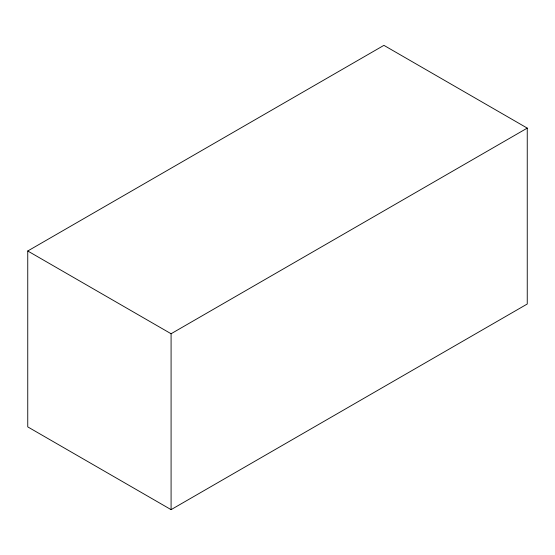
<?xml version="1.0" encoding="UTF-8"?>
<svg xmlns="http://www.w3.org/2000/svg" width="555" height="555" viewBox="0 0 555 555"><rect width="100%" height="100%" fill="white"/><g stroke="black" fill="none" stroke-linecap="round" stroke-linejoin="round"><path stroke-width="0.83" d="M27.75 250.992L383.914 45.357L527.25 128.115L527.25 304.008L171.086 509.643L27.75 426.885L27.75 250.992L171.086 333.742L527.25 128.115M171.086 333.742L171.086 509.643"/></g></svg>
